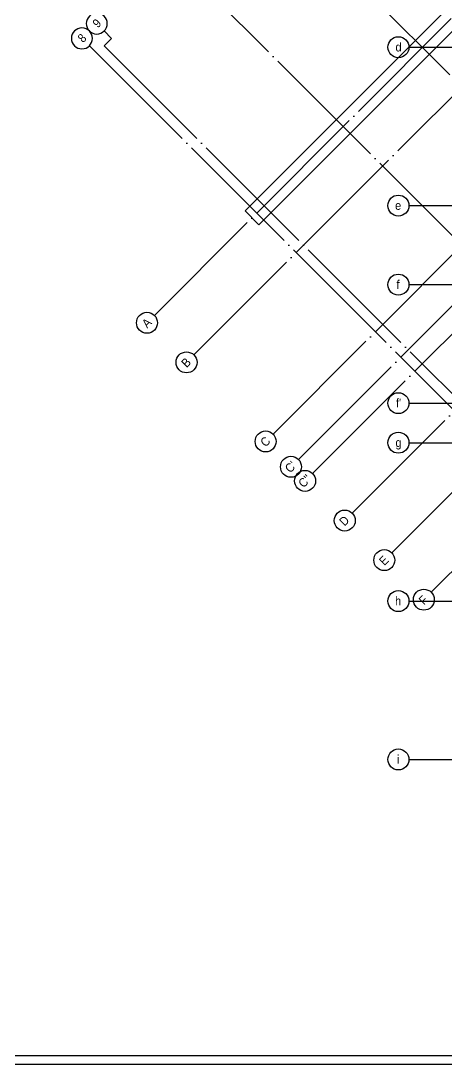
# Model space of a CAD drawing. Extents: x 460786 to 545292, y 30998 to 41694.
# Drawn here: x 495704 to 496921, y 37194 to 40178 of the extents above; entities that cross this region are included whole.
import ezdxf
from ezdxf.enums import TextEntityAlignment as Align

# ---------------------------------------------------------------- set-up
doc = ezdxf.new("R2010")
doc.units = 0
doc.header["$LTSCALE"] = 50
doc.header["$MEASUREMENT"] = 0
doc.linetypes.add('DASHDOT', pattern=[5.5, 5, -0.25, 0, -0.25])
doc.layers.get('0').update_dxf_attribs({"linetype": 'CONTINUOUS'})
for name, color, linetype in [('A-Aks Balonu', 2, 'CONTINUOUS'), ('A-Aks Dikey', 12, 'DASHDOT'), ('A-Aks Yatay', 12, 'DASHDOT'), ('A-Gör 4', 75, 'CONTINUOUS'), ('A-Lejant', 23, 'CONTINUOUS')]:
    doc.layers.add(name, color=color, linetype=linetype)
doc.styles.get("Standard").update_dxf_attribs({"font": 'arial.ttf', "width": 0.9})

# ---------------------------------------------------------------- blocks, each defined once
blk = doc.blocks.new('aks')
blk.add_circle((-0.8, 38.6), 60)
at = {"width": 0.9}
blk.add_attdef('AKSNO', text='', height=50, dxfattribs=at).set_placement((-0.8, 38.6), align=Align.MIDDLE_CENTER)

msp = doc.modelspace()

# ---------------------------------------------------------------- linework, layer by layer
at = {"layer": 'A-Aks Dikey', "ltscale": 1.5}
for p, q in [((496373.94, 40580.12), (499186.03, 37768.02)), ((496147.66, 40353.84), (498959.76, 37541.75)), ((495963.82, 40127.57), (495942.6, 40148.78)), ((495900.18, 40106.35), (498712.27, 37294.26)), ((495942.6, 40106.35), (495963.82, 40127.57)), ((495942.6, 40106.35), (498712.27, 37336.69))]:
    msp.add_line(p, q, dxfattribs=at)
at = {"layer": 'A-Aks Yatay', "ltscale": 1.5}
for p, q in [((496086.21, 39335.3), (497634.24, 40883.34)), ((496199.34, 39222.17), (497747.37, 40770.2)), ((496425.62, 38995.89), (497973.65, 40543.92)), ((496498.45, 38923.06), (498046.48, 40471.09)), ((496538.75, 38882.76), (498086.79, 40430.79)), ((496651.89, 38769.62), (498199.92, 40317.65)), ((496765.03, 38656.48), (498313.06, 40204.51)), ((496814.16, 40102.2), (504668.99, 40102.2)), ((496878.17, 38543.34), (498426.2, 40091.38)), ((496814.16, 39649.2), (504668.99, 39649.2)), ((496814.16, 39423.2), (504668.99, 39423.2)), ((496814.16, 39084.2), (504668.99, 39084.2)), ((496814.16, 38971.2), (504668.99, 38971.2)), ((496814.16, 38518.2), (504668.99, 38518.2)), ((496814.16, 38065.2), (504668.99, 38065.2))]:
    msp.add_line(p, q, dxfattribs=at)
at = {"layer": 'A-Gör 4'}
for p, q in [((496345.48, 39634.18), (497639.75, 40928.45)), ((496385.08, 39594.58), (497084.41, 40293.91)), ((496345.48, 39634.18), (496385.08, 39594.58))]:
    msp.add_line(p, q, dxfattribs=at)
at = {"layer": 'A-Lejant'}
msp.add_lwpolyline([(460786.15, 41693.81), (460786.15, 37193.81), (545291.84, 37193.81), (545291.84, 41693.81), (460786.15, 41693.81)], dxfattribs=at)
msp.add_lwpolyline([(460811.15, 41668.81), (460811.15, 37218.81), (545266.84, 37218.81), (545266.84, 41668.81)], close=True, dxfattribs=at)

# ---------------------------------------------------------------- block references
at = {"layer": 'A-Aks Balonu'}
ref = msp.add_blockref('aks', (495934.76, 40156.04), dxfattribs=dict(at, xscale=-0.5, yscale=0.5, zscale=0.5, rotation=45))
ref.add_attrib('AKSNO', '9', dxfattribs={"layer": '0', "height": 25, "rotation": 45, "width": 0.9}).set_placement((495921.66, 40170.86), align=Align.MIDDLE_CENTER)
ref = msp.add_blockref('aks', (495892.33, 40113.61), dxfattribs=dict(at, xscale=-0.5, yscale=0.5, zscale=0.5, rotation=45))
ref.add_attrib('AKSNO', '8', dxfattribs={"layer": '0', "height": 25, "rotation": 45, "width": 0.9}).set_placement((495879.23, 40128.44), align=Align.MIDDLE_CENTER)
ref = msp.add_blockref('aks', (496784.58, 40082.88), dxfattribs=dict(at, xscale=0.5, yscale=0.5, zscale=0.5))
ref.add_attrib('AKSNO', 'd', dxfattribs={"layer": '0', "height": 25, "width": 0.9}).set_placement((496784.56, 40102.63), align=Align.MIDDLE_CENTER)
ref = msp.add_blockref('aks', (496784.58, 39629.88), dxfattribs=dict(at, xscale=0.5, yscale=0.5, zscale=0.5))
ref.add_attrib('AKSNO', 'e', dxfattribs={"layer": '0', "height": 25, "width": 0.9}).set_placement((496783.51, 39649.63), align=Align.MIDDLE_CENTER)
ref = msp.add_blockref('aks', (496784.58, 39403.88), dxfattribs=dict(at, xscale=0.5, yscale=0.5, zscale=0.5))
ref.add_attrib('AKSNO', 'f', dxfattribs={"layer": '0', "height": 25, "width": 0.9}).set_placement((496783.07, 39423.63), align=Align.MIDDLE_CENTER)
ref = msp.add_blockref('aks', (496078.95, 39300.72), dxfattribs=dict(at, xscale=0.5, yscale=0.5, zscale=0.5, rotation=45))
ref.add_attrib('AKSNO', 'A', dxfattribs={"layer": '0', "height": 25, "rotation": 45, "width": 0.9}).set_placement((496064.12, 39313.82), align=Align.MIDDLE_CENTER)
ref = msp.add_blockref('aks', (496192.08, 39187.59), dxfattribs=dict(at, xscale=0.5, yscale=0.5, zscale=0.5, rotation=45))
ref.add_attrib('AKSNO', 'B', dxfattribs={"layer": '0', "height": 25, "rotation": 45, "width": 0.9}).set_placement((496176.82, 39200.24), align=Align.MIDDLE_CENTER)
ref = msp.add_blockref('aks', (496784.58, 39064.88), dxfattribs=dict(at, xscale=0.5, yscale=0.5, zscale=0.5))
ref.add_attrib('AKSNO', "f'", dxfattribs={"layer": '0', "height": 25, "width": 0.9}).set_placement((496784.54, 39084.63), align=Align.MIDDLE_CENTER)
ref = msp.add_blockref('aks', (496418.36, 38961.31), dxfattribs=dict(at, xscale=0.5, yscale=0.5, zscale=0.5, rotation=45))
ref.add_attrib('AKSNO', 'C', dxfattribs={"layer": '0', "height": 25, "rotation": 45, "width": 0.9}).set_placement((496403.31, 38974.18), align=Align.MIDDLE_CENTER)
ref = msp.add_blockref('aks', (496784.58, 38951.88), dxfattribs=dict(at, xscale=0.5, yscale=0.5, zscale=0.5))
ref.add_attrib('AKSNO', 'g', dxfattribs={"layer": '0', "height": 25, "width": 0.9}).set_placement((496784.45, 38971.63), align=Align.MIDDLE_CENTER)
ref = msp.add_blockref('aks', (496490.84, 38888.83), dxfattribs=dict(at, xscale=0.5, yscale=0.5, zscale=0.5, rotation=45))
ref.add_attrib('AKSNO', "C'", dxfattribs={"layer": '0', "height": 25, "rotation": 45, "width": 0.9}).set_placement((496475.95, 38901.87), align=Align.MIDDLE_CENTER)
ref = msp.add_blockref('aks', (496531.14, 38848.53), dxfattribs=dict(at, xscale=0.5, yscale=0.5, zscale=0.5, rotation=45))
ref.add_attrib('AKSNO', "C''", dxfattribs={"layer": '0', "height": 25, "rotation": 45, "width": 0.9}).set_placement((496516.25, 38861.56), align=Align.MIDDLE_CENTER)
ref = msp.add_blockref('aks', (496644.63, 38735.04), dxfattribs=dict(at, xscale=0.5, yscale=0.5, zscale=0.5, rotation=45))
ref.add_attrib('AKSNO', 'D', dxfattribs={"layer": '0', "height": 25, "rotation": 45, "width": 0.9}).set_placement((496629.28, 38747.61), align=Align.MIDDLE_CENTER)
ref = msp.add_blockref('aks', (496757.77, 38621.9), dxfattribs=dict(at, xscale=0.5, yscale=0.5, zscale=0.5, rotation=45))
ref.add_attrib('AKSNO', 'E', dxfattribs={"layer": '0', "height": 25, "rotation": 45, "width": 0.9}).set_placement((496742.38, 38634.44), align=Align.MIDDLE_CENTER)
ref = msp.add_blockref('aks', (496870.91, 38508.76), dxfattribs=dict(at, xscale=0.5, yscale=0.5, zscale=0.5, rotation=45))
ref.add_attrib('AKSNO', 'F', dxfattribs={"layer": '0', "height": 25, "rotation": 45, "width": 0.9}).set_placement((496855.28, 38521.06), align=Align.MIDDLE_CENTER)
ref = msp.add_blockref('aks', (496784.58, 38498.88), dxfattribs=dict(at, xscale=0.5, yscale=0.5, zscale=0.5))
ref.add_attrib('AKSNO', 'h', dxfattribs={"layer": '0', "height": 25, "width": 0.9}).set_placement((496783.42, 38518.63), align=Align.MIDDLE_CENTER)
ref = msp.add_blockref('aks', (496784.58, 38045.88), dxfattribs=dict(at, xscale=0.5, yscale=0.5, zscale=0.5))
ref.add_attrib('AKSNO', 'i', dxfattribs={"layer": '0', "height": 25, "width": 0.9}).set_placement((496783.4, 38065.63), align=Align.MIDDLE_CENTER)

doc.saveas('drawing.dxf')
